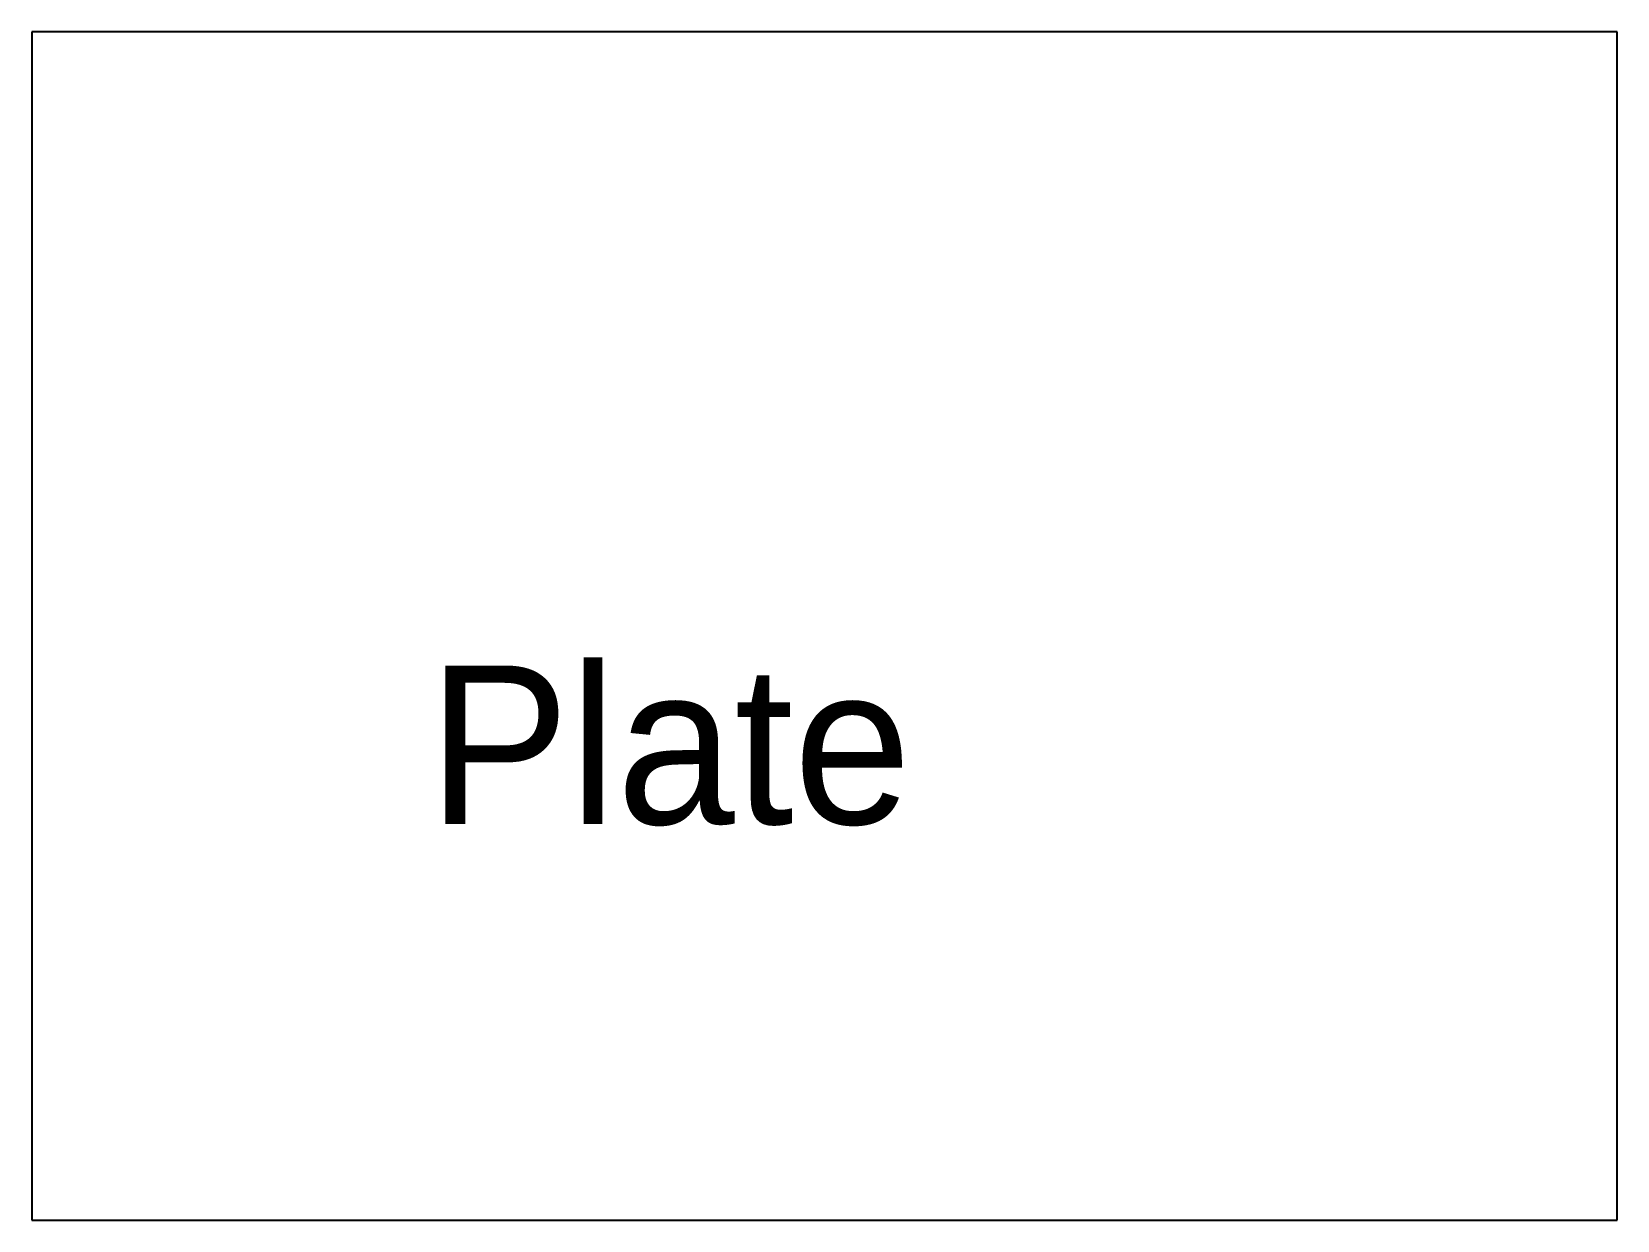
# Model space of a CAD drawing. Header units: metres. Extents: x 100 to 140, y 50 to 80.
import ezdxf

# ---------------------------------------------------------------- set-up
doc = ezdxf.new("R2010")
doc.units = ezdxf.units.M

msp = doc.modelspace()

# ---------------------------------------------------------------- linework, layer by layer
at = {"layer": 'Sample'}
for p, q in [((140, 80), (100, 80)), ((100, 80), (100, 50)), ((140, 50), (140, 80)), ((100, 50), (140, 50))]:
    msp.add_line(p, q, dxfattribs=at)

# ---------------------------------------------------------------- texts
msp.add_text('Plate', height=4, dxfattribs=at).set_placement((110, 60))

doc.saveas('drawing.dxf')
